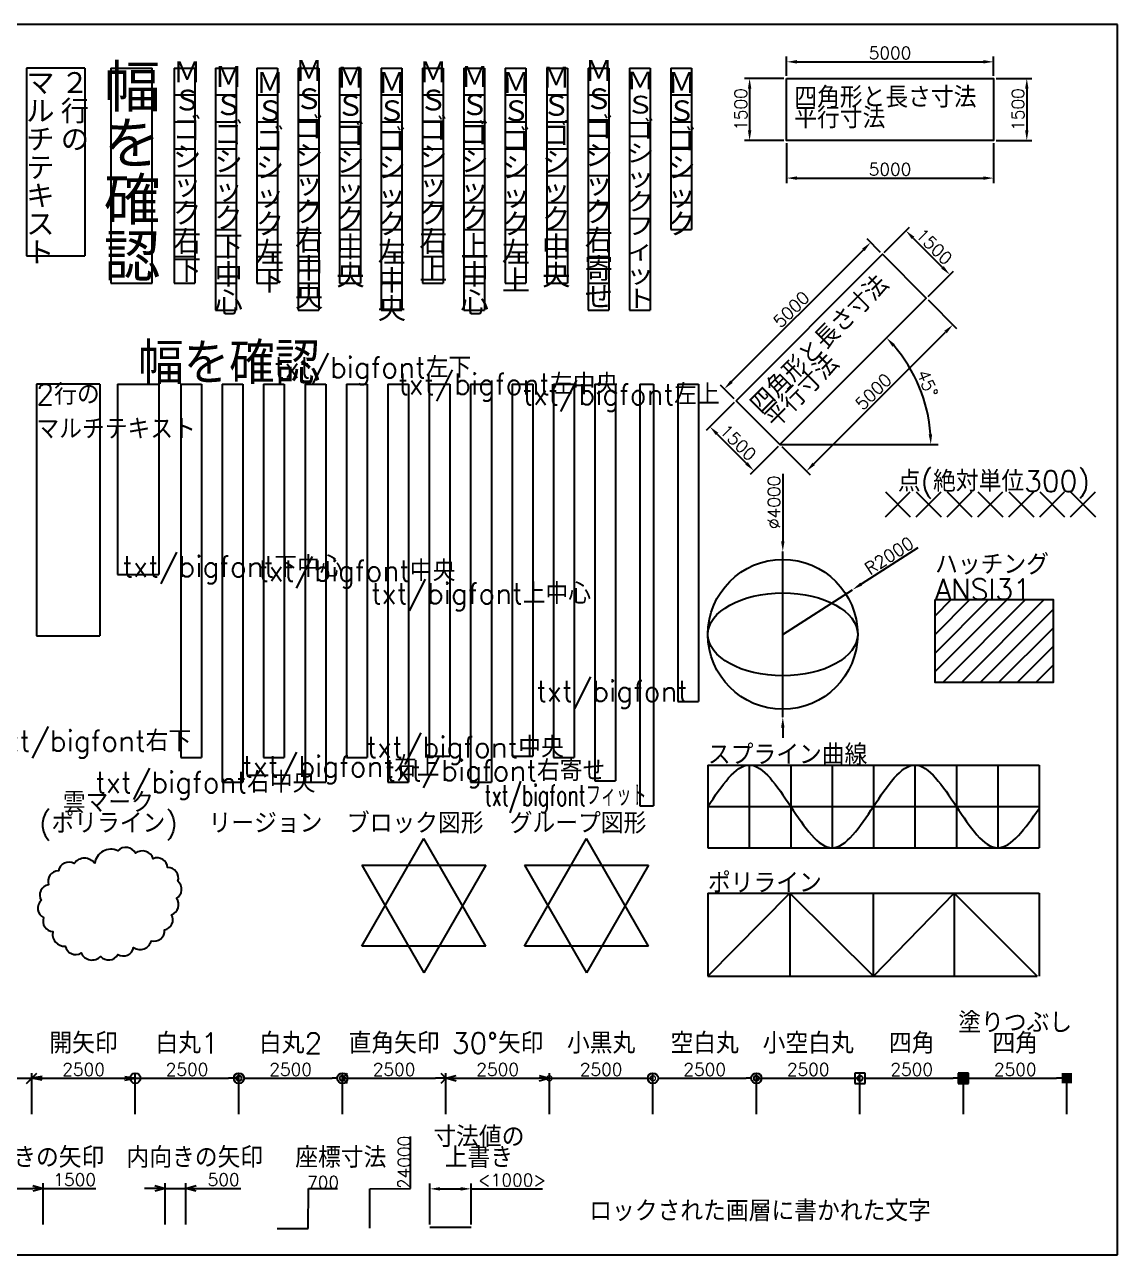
# Model space of a CAD drawing. Extents: x 0 to 42051, y -282 to 29762.
# Drawn here: x 15662 to 42051, y 0 to 29762 of the extents above; entities that cross this region are included whole.
import ezdxf
from ezdxf.enums import TextEntityAlignment as Align

# ---------------------------------------------------------------- set-up
doc = ezdxf.new("R2010")
doc.units = 0
doc.header["$LTSCALE"] = 100
doc.header["$PDMODE"] = 3
doc.header["$PDSIZE"] = 300
doc.layers.get('0').update_dxf_attribs({"linetype": 'CONTINUOUS'})
doc.layers.get('DEFPOINTS').update_dxf_attribs({"linetype": 'CONTINUOUS'})
doc.layers.add('1', color=7, linetype='CONTINUOUS')
doc.layers.add('ロックされた画層', color=7, linetype='CONTINUOUS')
doc.styles.add('KANJI', font='TXT.shx', dxfattribs={"height": 500, "bigfont": 'BIGFONT.shx'})
doc.styles.add('KANJI3', font='TXT.shx', dxfattribs={"height": 500, "bigfont": 'BIGFONT.shx'})
doc.styles.add('KANJI4', font='@MS Gothic.ttf', dxfattribs={"height": 500})
doc.styles.get("Standard").update_dxf_attribs({"font": 'txt.shx', "height": 300})
doc.dimstyles.new('ISO-25', dxfattribs={"dimtxt": 2.5, "dimasz": 2.5, "dimexe": 1.25, "dimexo": 0.625, "dimtad": 1, "dimtxsty": 'STANDARD', "dimcen": 2.5, "dimazin": 3, "dimtfac": 1, "dimtmove": 0, "dimatfit": 3})

# ---------------------------------------------------------------- blocks, each defined once
blk = doc.blocks.new('*U1')
at = {"layer": '1', "color": 7, "linetype": 'CONTINUOUS'}
for p, q in [((0, 29700), (0, 0)), ((42000, 29700), (0, 29700)), ((42000, 0), (42000, 29700)), ((0, 0), (42000, 0))]:
    blk.add_line(p, q, dxfattribs=at)
blk = doc.blocks.new('*D2')
at = {"color": 0}
for p, q in [((36333, 24263), (36006, 24591)), ((32735, 21144), (35917, 24326)), ((32798, 20727), (32470, 21055))]:
    blk.add_line(p, q, dxfattribs=at)
for points in [[(35888, 24355), (35947, 24296), (36094, 24502)], [(32706, 21173), (32765, 21114), (32558, 20967)]]:
    blk.add_solid(points, dxfattribs=at)
at = {"layer": 'DEFPOINTS', "color": 0}
for p in [(36094, 24502), (36378, 24219), (32842, 20683)]:
    blk.add_point(p, dxfattribs=at)
at = {"color": 0, "insert": (34176, 22885), "char_height": 300, "attachment_point": 5, "rotation": 45}
blk.add_mtext('5000', dxfattribs=at)
blk = doc.blocks.new('*D3')
at = {"color": 0}
for p, q in [((32798, 20639), (32123, 19964)), ((32388, 19876), (33096, 19169)), ((33858, 19578), (33184, 18904))]:
    blk.add_line(p, q, dxfattribs=at)
for points in [[(32418, 19906), (32359, 19847), (32212, 20053)], [(33125, 19198), (33066, 19140), (33272, 18992)]]:
    blk.add_solid(points, dxfattribs=at)
at = {"layer": 'DEFPOINTS', "color": 0}
for p in [(32842, 20683), (33903, 19623), (33272, 18992)]:
    blk.add_point(p, dxfattribs=at)
at = {"color": 0, "insert": (32892, 19673), "char_height": 300, "attachment_point": 5, "rotation": 315}
blk.add_mtext('1500', dxfattribs=at)
blk = doc.blocks.new('*D4')
at = {"color": 0}
for p, q in [((34062, 28526), (34062, 28989)), ((39062, 28526), (39062, 28989)), ((34312, 28864), (38812, 28864))]:
    blk.add_line(p, q, dxfattribs=at)
for points in [[(34312, 28906), (34312, 28823), (34062, 28864)], [(38812, 28906), (38812, 28823), (39062, 28864)]]:
    blk.add_solid(points, dxfattribs=at)
at = {"layer": 'DEFPOINTS', "color": 0}
for p in [(39062, 28864), (34062, 28463), (39062, 28463)]:
    blk.add_point(p, dxfattribs=at)
at = {"color": 0, "insert": (36562, 29077), "char_height": 300, "attachment_point": 5}
blk.add_mtext('5000', dxfattribs=at)
blk = doc.blocks.new('*D5')
at = {"color": 0}
for p, q in [((33999, 28463), (33045, 28463)), ((33170, 28213), (33170, 27213)), ((33999, 26963), (33045, 26963))]:
    blk.add_line(p, q, dxfattribs=at)
for points in [[(33129, 28213), (33212, 28213), (33170, 28463)], [(33129, 27213), (33212, 27213), (33170, 26963)]]:
    blk.add_solid(points, dxfattribs=at)
at = {"layer": 'DEFPOINTS', "color": 0}
for p in [(34062, 28463), (33170, 26963), (34062, 26963)]:
    blk.add_point(p, dxfattribs=at)
at = {"color": 0, "insert": (32958, 27713), "char_height": 300, "attachment_point": 5, "rotation": 90}
blk.add_mtext('1500', dxfattribs=at)
blk = doc.blocks.new('*D6')
at = {"color": 0}
blk.add_arc((33903, 19623), 3643, 3.9325, 41.0675, dxfattribs=at)
for points in [[(36619, 21987), (36680, 22044), (36479, 22199)], [(37579, 19874), (37496, 19871), (37546, 19623)]]:
    blk.add_solid(points, dxfattribs=at)
at = {"layer": 'DEFPOINTS', "color": 0}
for p in [(37438, 23158), (37422, 20565), (33903, 19623), (33903, 19623), (37727, 19623)]:
    blk.add_point(p, dxfattribs=at)
at = {"color": 0, "insert": (37465, 21098), "char_height": 300, "attachment_point": 5, "rotation": 292.5}
blk.add_mtext('45°', dxfattribs=at)
blk = doc.blocks.new('*D7')
at = {"color": 0}
for p, q in [((33972, 18916), (33972, 17291)), ((33972, 13041), (33972, 17041)), ((33972, 12791), (33972, 12541))]:
    blk.add_line(p, q, dxfattribs=at)
for points in [[(33930, 17291), (34013, 17291), (33972, 17041)], [(33930, 12791), (34013, 12791), (33972, 13041)]]:
    blk.add_solid(points, dxfattribs=at)
at = {"layer": 'DEFPOINTS', "color": 0}
for p in [(33972, 17041), (33972, 13041)]:
    blk.add_point(p, dxfattribs=at)
at = {"color": 0, "insert": (33759, 18229), "char_height": 300, "attachment_point": 5, "rotation": 90}
blk.add_mtext('∅4000', dxfattribs=at)
blk = doc.blocks.new('*D8')
at = {"color": 0}
for p, q in [((37235, 17131), (35867, 16255)), ((33972, 15041), (35656, 16120))]:
    blk.add_line(p, q, dxfattribs=at)
blk.add_solid([(35844, 16290), (35889, 16220), (35656, 16120)], dxfattribs=at)
at = {"layer": 'DEFPOINTS', "color": 0}
for p in [(35656, 16120), (33972, 15041)]:
    blk.add_point(p, dxfattribs=at)
at = {"color": 0, "insert": (36541, 16939), "char_height": 300, "attachment_point": 5, "rotation": 32.6318}
blk.add_mtext('R2000', dxfattribs=at)
blk = doc.blocks.new('*X60')
at = {"color": 0}
for p, q in [((37650, 14141), (39388, 15879)), ((37650, 14590), (38939, 15879)), ((37650, 15039), (38490, 15879)), ((37650, 15488), (38041, 15879)), ((37837, 13879), (39837, 15879)), ((38286, 13879), (40286, 15879)), ((38735, 13879), (40498, 15643)), ((39184, 13879), (40498, 15194)), ((39633, 13879), (40498, 14745)), ((40082, 13879), (40498, 14296))]:
    blk.add_line(p, q, dxfattribs=at)
blk = doc.blocks.new('NONAME')
for p, q in [((19339, 5012), (21839, 9343)), ((24339, 5012), (21839, 9343)), ((19339, 8260), (24339, 8260)), ((19339, 8260), (21839, 3930)), ((24339, 8260), (21839, 3930)), ((24339, 5012), (19339, 5012))]:
    blk.add_line(p, q)
blk = doc.blocks.new('_OBLIQUE')
at = {"color": 0, "linetype": 'BYBLOCK'}
blk.add_line((-0.5, -0.5), (0.5, 0.5), dxfattribs=at)
blk = doc.blocks.new('*D19')
at = {"color": 0}
for p, q in [((13335, 3454), (13335, 4448)), ((13335, 4323), (15835, 4323)), ((15835, 3454), (15835, 4448))]:
    blk.add_line(p, q, dxfattribs=at)
at = {"layer": 'DEFPOINTS', "color": 0}
for p in [(15835, 4323), (13335, 3392), (15835, 3392)]:
    blk.add_point(p, dxfattribs=at)
at = {"color": 0, "xscale": 250, "yscale": 250, "zscale": 250, "rotation": 180}
blk.add_blockref('_OBLIQUE', (13335, 4323), dxfattribs=at)
at = {"color": 0, "xscale": 250, "yscale": 250, "zscale": 250}
blk.add_blockref('_OBLIQUE', (15835, 4323), dxfattribs=at)
at = {"color": 0, "insert": (14585, 4536), "char_height": 300, "attachment_point": 5}
blk.add_mtext('2500', dxfattribs=at)
blk = doc.blocks.new('_OPEN')
at = {"color": 0, "linetype": 'BYBLOCK'}
for p, q in [((-1, 0.17), (0, 0)), ((-1, -0.17), (0, 0)), ((0, 0), (-1, 0))]:
    blk.add_line(p, q, dxfattribs=at)
blk = doc.blocks.new('*D21')
at = {"color": 0}
for p, q in [((15835, 3454), (15835, 4448)), ((16085, 4323), (18085, 4323)), ((18335, 3454), (18335, 4448))]:
    blk.add_line(p, q, dxfattribs=at)
at = {"layer": 'DEFPOINTS', "color": 0}
for p in [(18335, 4323), (15835, 3392), (18335, 3392)]:
    blk.add_point(p, dxfattribs=at)
at = {"color": 0, "xscale": 250, "yscale": 250, "zscale": 250, "rotation": 180}
blk.add_blockref('_OPEN', (15835, 4323), dxfattribs=at)
at = {"color": 0, "xscale": 250, "yscale": 250, "zscale": 250}
blk.add_blockref('_OPEN', (18335, 4323), dxfattribs=at)
at = {"color": 0, "insert": (17085, 4536), "char_height": 300, "attachment_point": 5}
blk.add_mtext('2500', dxfattribs=at)
blk = doc.blocks.new('_ORIGIN')
at = {"color": 0, "linetype": 'BYBLOCK'}
blk.add_line((0, 0), (-1, 0), dxfattribs=at)
blk.add_circle((0, 0), 0.5, dxfattribs=at)
blk = doc.blocks.new('*D23')
at = {"color": 0}
for p, q in [((18335, 3454), (18335, 4448)), ((18585, 4323), (20585, 4323)), ((20835, 3454), (20835, 4448))]:
    blk.add_line(p, q, dxfattribs=at)
at = {"layer": 'DEFPOINTS', "color": 0}
for p in [(20835, 4323), (18335, 3392), (20835, 3392)]:
    blk.add_point(p, dxfattribs=at)
at = {"color": 0, "xscale": 250, "yscale": 250, "zscale": 250, "rotation": 180}
blk.add_blockref('_ORIGIN', (18335, 4323), dxfattribs=at)
at = {"color": 0, "xscale": 250, "yscale": 250, "zscale": 250}
blk.add_blockref('_ORIGIN', (20835, 4323), dxfattribs=at)
at = {"color": 0, "insert": (19585, 4536), "char_height": 300, "attachment_point": 5}
blk.add_mtext('2500', dxfattribs=at)
blk = doc.blocks.new('_ORIGIN2')
at = {"color": 0, "linetype": 'BYBLOCK'}
blk.add_line((-0.5, 0), (-1, 0), dxfattribs=at)
for radius in [0.5, 0.25]:
    blk.add_circle((0, 0), radius, dxfattribs=at)
blk = doc.blocks.new('*D25')
at = {"color": 0}
for p, q in [((20835, 3454), (20835, 4448)), ((21085, 4323), (23085, 4323)), ((23335, 3454), (23335, 4448))]:
    blk.add_line(p, q, dxfattribs=at)
at = {"layer": 'DEFPOINTS', "color": 0}
for p in [(23335, 4323), (20835, 3392), (23335, 3392)]:
    blk.add_point(p, dxfattribs=at)
at = {"color": 0, "xscale": 250, "yscale": 250, "zscale": 250, "rotation": 180}
blk.add_blockref('_ORIGIN2', (20835, 4323), dxfattribs=at)
at = {"color": 0, "xscale": 250, "yscale": 250, "zscale": 250}
blk.add_blockref('_ORIGIN2', (23335, 4323), dxfattribs=at)
at = {"color": 0, "insert": (22085, 4536), "char_height": 300, "attachment_point": 5}
blk.add_mtext('2500', dxfattribs=at)
blk = doc.blocks.new('_OPEN90')
at = {"color": 0, "linetype": 'BYBLOCK'}
for p, q in [((0, 0), (-1, 0)), ((-0.5, 0.5), (0, 0)), ((0, 0), (-0.5, -0.5))]:
    blk.add_line(p, q, dxfattribs=at)
blk = doc.blocks.new('*D27')
at = {"color": 0}
for p, q in [((23335, 3454), (23335, 4448)), ((23585, 4323), (25585, 4323)), ((25835, 3454), (25835, 4448))]:
    blk.add_line(p, q, dxfattribs=at)
at = {"layer": 'DEFPOINTS', "color": 0}
for p in [(25835, 4323), (23335, 3392), (25835, 3392)]:
    blk.add_point(p, dxfattribs=at)
at = {"color": 0, "xscale": 250, "yscale": 250, "zscale": 250, "rotation": 180}
blk.add_blockref('_OPEN90', (23335, 4323), dxfattribs=at)
at = {"color": 0, "xscale": 250, "yscale": 250, "zscale": 250}
blk.add_blockref('_OPEN90', (25835, 4323), dxfattribs=at)
at = {"color": 0, "insert": (24585, 4536), "char_height": 300, "attachment_point": 5}
blk.add_mtext('2500', dxfattribs=at)
blk = doc.blocks.new('_OPEN30')
at = {"color": 0, "linetype": 'BYBLOCK'}
for p, q in [((-1, 0.27), (0, 0)), ((0, 0), (-1, -0.27)), ((0, 0), (-1, 0))]:
    blk.add_line(p, q, dxfattribs=at)
blk = doc.blocks.new('*D29')
at = {"color": 0}
for p, q in [((25835, 3454), (25835, 4448)), ((26085, 4323), (28085, 4323)), ((28335, 3454), (28335, 4448))]:
    blk.add_line(p, q, dxfattribs=at)
at = {"layer": 'DEFPOINTS', "color": 0}
for p in [(28335, 4323), (25835, 3392), (28335, 3392)]:
    blk.add_point(p, dxfattribs=at)
at = {"color": 0, "xscale": 250, "yscale": 250, "zscale": 250, "rotation": 180}
blk.add_blockref('_OPEN30', (25835, 4323), dxfattribs=at)
at = {"color": 0, "xscale": 250, "yscale": 250, "zscale": 250}
blk.add_blockref('_OPEN30', (28335, 4323), dxfattribs=at)
at = {"color": 0, "insert": (27085, 4536), "char_height": 300, "attachment_point": 5}
blk.add_mtext('2500', dxfattribs=at)
blk = doc.blocks.new('_DOTSMALL')
at = {"color": 0, "linetype": 'BYBLOCK', "const_width": 0.5}
blk.add_lwpolyline([(-0.0625, 0, 1), (0.0625, 0, 1)], format="xyb", close=True, dxfattribs=at)
blk = doc.blocks.new('*D31')
at = {"color": 0}
for p, q in [((28335, 3454), (28335, 4448)), ((28335, 4323), (30835, 4323)), ((30835, 3454), (30835, 4448))]:
    blk.add_line(p, q, dxfattribs=at)
at = {"layer": 'DEFPOINTS', "color": 0}
for p in [(30835, 4323), (28335, 3392), (30835, 3392)]:
    blk.add_point(p, dxfattribs=at)
at = {"color": 0, "xscale": 250, "yscale": 250, "zscale": 250, "rotation": 180}
blk.add_blockref('_DOTSMALL', (28335, 4323), dxfattribs=at)
at = {"color": 0, "xscale": 250, "yscale": 250, "zscale": 250}
blk.add_blockref('_DOTSMALL', (30835, 4323), dxfattribs=at)
at = {"color": 0, "insert": (29585, 4536), "char_height": 300, "attachment_point": 5}
blk.add_mtext('2500', dxfattribs=at)
blk = doc.blocks.new('_DOTBLANK')
at = {"color": 0, "linetype": 'BYBLOCK'}
blk.add_line((-0.5, 0), (-1, 0), dxfattribs=at)
blk.add_circle((0, 0), 0.5, dxfattribs=at)
blk = doc.blocks.new('*D33')
at = {"color": 0}
for p, q in [((30835, 3454), (30835, 4448)), ((31085, 4323), (33085, 4323)), ((33335, 3454), (33335, 4448))]:
    blk.add_line(p, q, dxfattribs=at)
at = {"layer": 'DEFPOINTS', "color": 0}
for p in [(33335, 4323), (30835, 3392), (33335, 3392)]:
    blk.add_point(p, dxfattribs=at)
at = {"color": 0, "xscale": 250, "yscale": 250, "zscale": 250, "rotation": 180}
blk.add_blockref('_DOTBLANK', (30835, 4323), dxfattribs=at)
at = {"color": 0, "xscale": 250, "yscale": 250, "zscale": 250}
blk.add_blockref('_DOTBLANK', (33335, 4323), dxfattribs=at)
at = {"color": 0, "insert": (32085, 4536), "char_height": 300, "attachment_point": 5}
blk.add_mtext('2500', dxfattribs=at)
blk = doc.blocks.new('_SMALL')
at = {"color": 0, "linetype": 'BYBLOCK'}
blk.add_circle((0, 0), 0.25, dxfattribs=at)
blk = doc.blocks.new('*D35')
at = {"color": 0}
for p, q in [((33335, 3454), (33335, 4448)), ((33335, 4323), (35835, 4323)), ((35835, 3454), (35835, 4448))]:
    blk.add_line(p, q, dxfattribs=at)
at = {"layer": 'DEFPOINTS', "color": 0}
for p in [(35835, 4323), (33335, 3392), (35835, 3392)]:
    blk.add_point(p, dxfattribs=at)
at = {"color": 0, "xscale": 250, "yscale": 250, "zscale": 250, "rotation": 180}
blk.add_blockref('_SMALL', (33335, 4323), dxfattribs=at)
at = {"color": 0, "xscale": 250, "yscale": 250, "zscale": 250}
blk.add_blockref('_SMALL', (35835, 4323), dxfattribs=at)
at = {"color": 0, "insert": (34585, 4536), "char_height": 300, "attachment_point": 5}
blk.add_mtext('2500', dxfattribs=at)
blk = doc.blocks.new('_BOXBLANK')
at = {"color": 0, "linetype": 'BYBLOCK'}
for p, q in [((-0.5, 0), (-1, 0)), ((0.5, 0.5), (-0.5, 0.5)), ((-0.5, 0.5), (-0.5, -0.5)), ((0.5, -0.5), (0.5, 0.5)), ((-0.5, -0.5), (0.5, -0.5))]:
    blk.add_line(p, q, dxfattribs=at)
blk = doc.blocks.new('*D37')
at = {"color": 0}
for p, q in [((35835, 3454), (35835, 4448)), ((36085, 4323), (38085, 4323)), ((38335, 3454), (38335, 4448))]:
    blk.add_line(p, q, dxfattribs=at)
at = {"layer": 'DEFPOINTS', "color": 0}
for p in [(38335, 4323), (35835, 3392), (38335, 3392)]:
    blk.add_point(p, dxfattribs=at)
at = {"color": 0, "xscale": 250, "yscale": 250, "zscale": 250, "rotation": 180}
blk.add_blockref('_BOXBLANK', (35835, 4323), dxfattribs=at)
at = {"color": 0, "xscale": 250, "yscale": 250, "zscale": 250}
blk.add_blockref('_BOXBLANK', (38335, 4323), dxfattribs=at)
at = {"color": 0, "insert": (37085, 4536), "char_height": 300, "attachment_point": 5}
blk.add_mtext('2500', dxfattribs=at)
blk = doc.blocks.new('_BOXFILLED')
at = {"color": 0, "linetype": 'BYBLOCK'}
blk.add_line((-0.5, 0), (-1, 0), dxfattribs=at)
blk.add_solid([(-0.5, 0.5), (0.5, 0.5), (-0.5, -0.5), (0.5, -0.5)], dxfattribs=at)
blk = doc.blocks.new('*D39')
at = {"color": 0}
for p, q in [((38335, 3454), (38335, 4448)), ((38585, 4323), (40585, 4323)), ((40835, 3454), (40835, 4448))]:
    blk.add_line(p, q, dxfattribs=at)
at = {"layer": 'DEFPOINTS', "color": 0}
for p in [(40835, 4323), (38335, 3392), (40835, 3392)]:
    blk.add_point(p, dxfattribs=at)
at = {"color": 0, "xscale": 250, "yscale": 250, "zscale": 250, "rotation": 180}
blk.add_blockref('_BOXFILLED', (38335, 4323), dxfattribs=at)
at = {"color": 0, "xscale": 250, "yscale": 250, "zscale": 250}
blk.add_blockref('_BOXFILLED', (40835, 4323), dxfattribs=at)
at = {"color": 0, "insert": (39585, 4536), "char_height": 300, "attachment_point": 5}
blk.add_mtext('2500', dxfattribs=at)
blk = doc.blocks.new('*D49')
at = {"color": 0}
for p, q in [((14609, 795), (14609, 1789)), ((16109, 795), (16109, 1789)), ((14859, 1664), (15859, 1664)), ((16109, 1664), (17384, 1664))]:
    blk.add_line(p, q, dxfattribs=at)
at = {"layer": 'DEFPOINTS', "color": 0}
for p in [(16109, 1664), (14609, 732), (16109, 732)]:
    blk.add_point(p, dxfattribs=at)
at = {"color": 0, "xscale": 250, "yscale": 250, "zscale": 250, "rotation": 180}
blk.add_blockref('_OPEN30', (14609, 1664), dxfattribs=at)
at = {"color": 0, "xscale": 250, "yscale": 250, "zscale": 250}
blk.add_blockref('_OPEN30', (16109, 1664), dxfattribs=at)
at = {"color": 0, "insert": (16871, 1876), "char_height": 300, "attachment_point": 5}
blk.add_mtext('1500', dxfattribs=at)
blk = doc.blocks.new('*D50')
at = {"color": 0}
for p, q in [((19055, 795), (19055, 1789)), ((19555, 795), (19555, 1789)), ((18805, 1664), (18555, 1664)), ((19055, 1664), (19555, 1664)), ((19805, 1664), (20880, 1664))]:
    blk.add_line(p, q, dxfattribs=at)
at = {"layer": 'DEFPOINTS', "color": 0}
for p in [(19555, 1664), (19055, 732), (19555, 732)]:
    blk.add_point(p, dxfattribs=at)
at = {"color": 0, "xscale": 250, "yscale": 250, "zscale": 250}
blk.add_blockref('_OPEN30', (19055, 1664), dxfattribs=at)
at = {"color": 0, "xscale": 250, "yscale": 250, "zscale": 250, "rotation": 180}
blk.add_blockref('_OPEN30', (19555, 1664), dxfattribs=at)
at = {"color": 0, "insert": (20467, 1876), "char_height": 300, "attachment_point": 5}
blk.add_mtext('500', dxfattribs=at)
blk = doc.blocks.new('*D53')
at = {"color": 0}
for p, q in [((37482, 23114), (38168, 22429)), ((34720, 19158), (37902, 22340)), ((33947, 19578), (34632, 18893))]:
    blk.add_line(p, q, dxfattribs=at)
for points in [[(37873, 22370), (37932, 22311), (38079, 22517)], [(34691, 19188), (34750, 19129), (34544, 18981)]]:
    blk.add_solid(points, dxfattribs=at)
at = {"layer": 'DEFPOINTS', "color": 0}
for p in [(37438, 23158), (38079, 22517), (33903, 19623)]:
    blk.add_point(p, dxfattribs=at)
at = {"color": 0, "insert": (36161, 20899), "char_height": 300, "attachment_point": 5, "rotation": 45}
blk.add_mtext('5000', dxfattribs=at)
blk = doc.blocks.new('*D54')
at = {"color": 0}
for p, q in [((36422, 24263), (37033, 24875)), ((37122, 24609), (37829, 23902)), ((37482, 23202), (38094, 23814))]:
    blk.add_line(p, q, dxfattribs=at)
for points in [[(37151, 24639), (37092, 24580), (36945, 24786)], [(37858, 23932), (37799, 23873), (38006, 23726)]]:
    blk.add_solid(points, dxfattribs=at)
at = {"layer": 'DEFPOINTS', "color": 0}
for p in [(36378, 24219), (38006, 23726), (37438, 23158)]:
    blk.add_point(p, dxfattribs=at)
at = {"color": 0, "insert": (37626, 24406), "char_height": 300, "attachment_point": 5, "rotation": 315}
blk.add_mtext('1500', dxfattribs=at)
blk = doc.blocks.new('*D55')
at = {"color": 0}
for p, q in [((34062, 26901), (34062, 25932)), ((39062, 26901), (39062, 25932)), ((34312, 26057), (38812, 26057))]:
    blk.add_line(p, q, dxfattribs=at)
for points in [[(34312, 26098), (34312, 26015), (34062, 26057)], [(38812, 26098), (38812, 26015), (39062, 26057)]]:
    blk.add_solid(points, dxfattribs=at)
at = {"layer": 'DEFPOINTS', "color": 0}
for p in [(34062, 26963), (39062, 26963), (39062, 26057)]:
    blk.add_point(p, dxfattribs=at)
at = {"color": 0, "insert": (36562, 26269), "char_height": 300, "attachment_point": 5}
blk.add_mtext('5000', dxfattribs=at)
blk = doc.blocks.new('*D56')
at = {"color": 0}
for p, q in [((39124, 28463), (39989, 28463)), ((39864, 28213), (39864, 27213)), ((39124, 26963), (39989, 26963))]:
    blk.add_line(p, q, dxfattribs=at)
for points in [[(39823, 28213), (39906, 28213), (39864, 28463)], [(39823, 27213), (39906, 27213), (39864, 26963)]]:
    blk.add_solid(points, dxfattribs=at)
at = {"layer": 'DEFPOINTS', "color": 0}
for p in [(39062, 28463), (39062, 26963), (39864, 26963)]:
    blk.add_point(p, dxfattribs=at)
at = {"color": 0, "insert": (39652, 27713), "char_height": 300, "attachment_point": 5, "rotation": 90}
blk.add_mtext('1500', dxfattribs=at)
blk = doc.blocks.new('*D57')
at = {"layer": '1', "color": 0}
for p, q in [((24978, 1662), (24978, 2917)), ((24000, 1657), (24978, 1662)), ((24000, 704), (24000, 1657))]:
    blk.add_line(p, q, dxfattribs=at)
at = {"layer": 'DEFPOINTS', "color": 0}
for p in [(24978, 1667), (24000, 703), (0, 0)]:
    blk.add_point(p, dxfattribs=at)
at = {"layer": '1', "color": 0, "insert": (24828, 2292), "char_height": 300, "attachment_point": 5, "rotation": 90}
blk.add_mtext('24000', dxfattribs=at)
blk = doc.blocks.new('*D58')
at = {"layer": '1', "color": 0}
for p, q in [((25446, 795), (25446, 1779)), ((25696, 1654), (26196, 1654)), ((26446, 795), (26446, 1779)), ((26446, 1654), (28171, 1654))]:
    blk.add_line(p, q, dxfattribs=at)
for points in [[(25696, 1695), (25696, 1612), (25446, 1654)], [(26196, 1695), (26196, 1612), (26446, 1654)]]:
    blk.add_solid(points, dxfattribs=at)
at = {"layer": 'DEFPOINTS', "color": 0}
for p in [(26446, 1654), (25446, 732), (26446, 732)]:
    blk.add_point(p, dxfattribs=at)
at = {"layer": '1', "color": 0, "insert": (27434, 1866), "char_height": 300, "attachment_point": 5}
blk.add_mtext('<1000>', dxfattribs=at)
blk = doc.blocks.new('*D59')
at = {"layer": '1', "color": 0}
for p, q in [((22510, 700), (22515, 1660)), ((22515, 1660), (23220, 1660)), ((21763, 700), (22510, 700))]:
    blk.add_line(p, q, dxfattribs=at)
at = {"layer": 'DEFPOINTS', "color": 0}
for p in [(22520, 1660), (21762, 700), (0, 0)]:
    blk.add_point(p, dxfattribs=at)
at = {"layer": '1', "color": 0, "insert": (22870, 1811), "char_height": 300, "attachment_point": 5}
blk.add_mtext('700', dxfattribs=at)

msp = doc.modelspace()

# ---------------------------------------------------------------- linework, layer by layer
for p, q in [((17739.864, 23517.206), (17739.864, 23517.206)), ((17739.864, 23517.206), (17739.864, 23517.206)), ((17739.864, 23517.206), (18739.864, 23517.206)), ((15946.539, 21085.439), (15946.539, 15002.246)), ((19433.309, 21085.439), (19933.309, 21085.439)), ((20433.309, 21085.439), (20933.309, 21085.439)), ((20433.309, 21085.439), (20933.309, 21085.439)), ((21433.309, 21085.439), (21933.309, 21085.439)), ((22433.309, 21085.439), (22933.309, 21085.439)), ((22433.309, 21085.439), (22933.309, 21085.439)), ((22433.309, 21085.439), (22933.309, 21085.439)), ((23433.309, 21085.439), (23933.309, 21085.439)), ((24433.309, 21085.439), (24933.309, 21085.439)), ((24433.309, 21085.439), (24933.309, 21085.439)), ((24433.309, 21085.439), (24933.309, 21085.439)), ((25433.309, 21085.439), (25933.309, 21085.439)), ((26433.309, 21085.439), (26933.309, 21085.439)), ((26433.309, 21085.439), (26933.309, 21085.439)), ((27433.309, 21085.439), (27933.309, 21085.439)), ((28433.309, 21085.439), (28933.309, 21085.439)), ((29433.309, 21085.439), (29933.309, 21085.439)), ((30516.609, 21085.439), (30850.009, 21085.439)), ((31433.309, 21085.439), (31933.309, 21085.439)), ((33902.643, 19622.519), (37726.652, 19622.519)), ((17903.324, 16485.439), (18903.324, 16485.439)), ((31433.309, 13418.772), (31933.309, 13418.772)), ((19433.309, 12068.772), (19933.309, 12068.772)), ((21433.309, 12068.772), (21933.309, 12068.772)), ((23433.309, 12068.772), (23933.309, 12068.772)), ((25433.309, 12102.105), (25933.309, 12102.105)), ((27433.309, 12102.105), (27933.309, 12102.105)), ((28433.309, 12068.772), (28933.309, 12068.772)), ((32162.959, 11886.191), (32162.959, 9886.191)), ((32162.959, 11886.191), (40162.959, 11886.191)), ((33162.959, 11886.191), (33162.959, 9886.191)), ((34162.959, 11886.191), (34162.959, 9886.191)), ((35162.959, 11886.191), (35162.959, 9886.191)), ((36162.959, 11886.191), (36162.959, 9886.191)), ((37162.959, 11886.191), (37162.959, 9886.191)), ((38162.959, 11886.191), (38162.959, 9886.191)), ((39162.959, 11886.191), (39162.959, 9886.191)), ((40162.959, 11886.191), (40162.959, 9886.191)), ((20433.309, 11468.772), (20933.309, 11468.772)), ((22433.309, 11468.772), (22933.309, 11468.772)), ((24433.309, 11468.772), (24933.309, 11468.772)), ((26433.309, 11468.772), (26933.309, 11468.772)), ((29433.309, 11502.105), (29933.309, 11502.105)), ((30516.609, 10902.105), (30850.009, 10902.105)), ((32162.959, 10886.191), (40162.959, 10886.191)), ((27731.972, 7516.922), (29231.972, 10114.998)), ((30731.972, 7516.922), (29231.972, 10114.998)), ((32162.959, 9886.191), (40162.959, 9886.191)), ((27731.972, 9465.479), (29231.972, 6867.403)), ((27731.972, 9465.479), (30731.972, 9465.479)), ((30731.972, 9465.479), (29231.972, 6867.403)), ((32162.959, 8789.516), (40162.959, 8789.516)), ((32162.959, 8789.516), (32162.959, 6789.516)), ((34144.217, 8789.516), (34144.217, 6789.516)), ((36162.959, 6789.516), (36162.959, 8789.516)), ((38110.784, 8789.516), (38110.784, 6789.516)), ((40162.959, 8789.516), (40162.959, 6789.516)), ((30731.972, 7516.922), (27731.972, 7516.922)), ((32162.959, 6789.516), (40118.791, 6789.516))]:
    msp.add_line(p, q)
msp.add_lwpolyline([(37649.985, 15879.055), (40498.454, 15879.055), (40498.454, 13879.055), (37649.985, 13879.055)], close=True)
msp.add_lwpolyline([(32162.959, 6789.516), (34144.217, 8789.516), (36162.959, 6789.516), (38110.784, 8789.516), (40118.791, 6789.516)])
msp.add_circle((33971.72, 15041.488), 1808.76)
msp.add_ellipse((33971.72, 15041.488), major_axis=(1808.76, 0), ratio=0.552864846)
msp.add_open_spline([(32162.959, 10886.191), (32496.292, 11386.191), (33162.957, 12386.191), (34162.969, 10886.191), (35162.925, 9386.193), (36163.089, 10886.185), (37162.474, 12386.215), (38164.769, 10886.101), (39148.184, 9398.66), (39827.483, 10361.514), (40162.959, 10837.027)], degree=3, knots=[0, 0, 0, 0, 1414.213562373, 2828.427124746, 4242.640687119, 5656.854249492, 7071.067811865, 8485.281374239, 9899.494936612, 11279.382352004, 11279.382352004, 11279.382352004, 11279.382352004])
for p in [(36750.933, 18178.722), (37495.843, 18178.722), (38240.754, 18178.722), (38985.665, 18178.722), (39730.576, 18178.722), (40475.487, 18178.722), (41220.398, 18178.722)]:
    msp.add_point(p)
at = {"layer": '1'}
for p, q in [((15709.475, 28715.176), (15709.475, 24182.27)), ((17116.412, 28715.176), (15709.475, 28715.176)), ((17116.412, 28715.176), (17116.412, 24182.27)), ((17739.864, 28715.176), (17739.864, 23517.206)), ((17739.864, 28715.176), (18739.864, 28715.176)), ((18739.864, 23517.206), (18739.864, 28715.176)), ((19269.848, 28715.176), (19269.848, 23517.21)), ((19269.848, 28715.176), (19769.848, 28715.176)), ((19769.848, 28715.176), (19769.848, 23517.21)), ((20269.848, 28715.176), (20269.848, 22867.466)), ((20269.848, 28715.176), (20769.848, 28715.176)), ((20769.848, 28715.176), (20769.848, 22867.466)), ((21269.848, 28715.176), (21269.848, 23517.21)), ((21269.848, 28715.176), (21769.848, 28715.176)), ((21769.848, 28715.176), (21769.848, 23517.21)), ((22269.848, 28715.176), (22269.848, 22867.466)), ((22269.848, 28715.176), (22769.848, 28715.176)), ((22769.848, 28715.176), (22769.848, 22867.466)), ((23269.848, 28715.176), (23269.848, 23517.21)), ((23269.848, 28715.176), (23769.848, 28715.176)), ((23769.848, 28715.176), (23769.848, 23517.21)), ((24269.848, 28715.176), (24269.848, 22867.466)), ((24269.848, 28715.176), (24769.848, 28715.176)), ((24769.848, 28715.176), (24769.848, 22867.466)), ((25269.848, 28715.176), (25269.848, 23517.21)), ((25269.848, 28715.176), (25769.848, 28715.176)), ((25769.848, 28715.176), (25769.848, 23517.21)), ((26269.848, 28715.176), (26269.848, 22867.466)), ((26269.848, 28715.176), (26769.848, 28715.176)), ((26769.848, 28715.176), (26769.848, 22867.466)), ((27269.848, 28715.176), (27269.848, 23517.21)), ((27269.848, 28715.176), (27769.848, 28715.176)), ((27769.848, 28715.176), (27769.848, 23517.21)), ((28269.848, 28715.176), (28269.848, 23517.21)), ((28269.848, 28715.176), (28769.848, 28715.176)), ((28769.848, 28715.176), (28769.848, 23517.21)), ((29269.848, 28715.176), (29269.848, 22867.466)), ((29269.848, 28715.176), (29769.848, 28715.176)), ((29769.848, 28715.176), (29769.848, 22867.466)), ((30269.848, 28715.176), (30269.848, 22867.466)), ((30269.848, 28715.176), (30769.848, 28715.176)), ((30769.848, 28715.176), (30769.848, 22867.466)), ((31269.848, 28715.176), (31269.848, 24816.698)), ((31269.848, 28715.176), (31769.848, 28715.176)), ((31769.848, 28715.176), (31769.848, 24816.698)), ((19269.848, 28065.429), (19769.848, 28065.429)), ((20269.848, 28065.429), (20769.848, 28065.429)), ((21269.848, 28065.429), (21769.848, 28065.429)), ((22269.848, 28065.429), (22769.848, 28065.429)), ((23269.848, 28065.429), (23769.848, 28065.429)), ((24269.848, 28065.429), (24769.848, 28065.429)), ((25269.848, 28065.429), (25769.848, 28065.429)), ((26269.848, 28065.429), (26769.848, 28065.429)), ((27269.848, 28065.429), (27769.848, 28065.429)), ((28269.848, 28065.429), (28769.848, 28065.429)), ((29269.848, 28065.429), (29769.848, 28065.429)), ((31269.848, 28065.429), (31769.848, 28065.429)), ((19269.848, 27415.682), (19769.848, 27415.682)), ((20269.848, 27415.682), (20769.848, 27415.682)), ((21269.848, 27415.682), (21769.848, 27415.682)), ((22269.848, 27415.682), (22769.848, 27415.682)), ((23269.848, 27415.682), (23769.848, 27415.682)), ((24269.848, 27415.682), (24769.848, 27415.682)), ((25269.848, 27415.682), (25769.848, 27415.682)), ((26269.848, 27415.682), (26769.848, 27415.682)), ((27269.848, 27415.682), (27769.848, 27415.682)), ((28269.848, 27415.682), (28769.848, 27415.682)), ((29269.848, 27415.682), (29769.848, 27415.682)), ((31269.848, 27415.682), (31769.848, 27415.682)), ((19269.848, 26765.936), (19769.848, 26765.936)), ((20269.848, 26765.936), (20769.848, 26765.936)), ((21269.848, 26765.936), (21769.848, 26765.936)), ((22269.848, 26765.936), (22769.848, 26765.936)), ((23269.848, 26765.936), (23769.848, 26765.936)), ((24269.848, 26765.936), (24769.848, 26765.936)), ((25269.848, 26765.936), (25769.848, 26765.936)), ((26269.848, 26765.936), (26769.848, 26765.936)), ((27269.848, 26765.936), (27769.848, 26765.936)), ((28269.848, 26765.936), (28769.848, 26765.936)), ((29269.848, 26765.936), (29769.848, 26765.936)), ((31269.848, 26765.936), (31769.848, 26765.936)), ((19269.848, 26116.189), (19769.848, 26116.189)), ((20269.848, 26116.189), (20769.848, 26116.189)), ((21269.848, 26116.189), (21769.848, 26116.189)), ((22269.848, 26116.189), (22769.848, 26116.189)), ((23269.848, 26116.189), (23769.848, 26116.189)), ((24269.848, 26116.189), (24769.848, 26116.189)), ((25269.848, 26116.189), (25769.848, 26116.189)), ((26269.848, 26116.189), (26769.848, 26116.189)), ((27269.848, 26116.189), (27769.848, 26116.189)), ((28269.848, 26116.189), (28769.848, 26116.189)), ((29269.848, 26116.189), (29769.848, 26116.189)), ((31269.848, 26116.189), (31769.848, 26116.189)), ((19269.848, 25466.443), (19769.848, 25466.443)), ((20269.848, 25466.443), (20769.848, 25466.443)), ((21269.848, 25466.443), (21769.848, 25466.443)), ((22269.848, 25466.443), (22769.848, 25466.443)), ((23269.848, 25466.443), (23769.848, 25466.443)), ((24269.848, 25466.443), (24769.848, 25466.443)), ((25269.848, 25466.443), (25769.848, 25466.443)), ((26269.848, 25466.443), (26769.848, 25466.443)), ((27269.848, 25466.443), (27769.848, 25466.443)), ((28269.848, 25466.443), (28769.848, 25466.443)), ((29269.848, 25466.443), (29769.848, 25466.443)), ((31269.848, 25466.443), (31769.848, 25466.443)), ((19269.848, 24816.698), (19269.848, 24816.698)), ((19269.848, 24816.698), (19769.848, 24816.698)), ((20269.848, 24816.698), (20769.848, 24816.698)), ((20269.848, 24816.698), (20269.848, 24816.698)), ((21269.848, 24816.698), (21769.848, 24816.698)), ((21269.848, 24816.698), (21269.848, 24816.698)), ((22269.848, 24816.698), (22769.848, 24816.698)), ((22269.848, 24816.698), (22269.848, 24816.698)), ((23269.848, 24816.698), (23769.848, 24816.698)), ((23269.848, 24816.698), (23269.848, 24816.698)), ((24269.848, 24816.698), (24769.848, 24816.698)), ((24269.848, 24816.698), (24269.848, 24816.698)), ((25269.848, 24816.698), (25769.848, 24816.698)), ((25269.848, 24816.698), (25269.848, 24816.698)), ((26269.848, 24816.698), (26269.848, 24816.698)), ((26269.848, 24816.698), (26769.848, 24816.698)), ((27269.848, 24816.698), (27769.848, 24816.698)), ((27269.848, 24816.698), (27269.848, 24816.698)), ((28269.848, 24816.698), (28769.848, 24816.698)), ((28269.848, 24816.698), (28269.848, 24816.698)), ((29269.848, 24816.698), (29769.848, 24816.698)), ((29269.848, 24816.698), (29269.848, 24816.698)), ((31269.848, 24816.698), (31769.848, 24816.698)), ((31269.848, 24816.698), (31269.848, 24816.698)), ((15709.475, 24182.27), (17116.412, 24182.27)), ((19269.848, 24166.954), (19269.848, 24166.954)), ((19269.848, 24166.954), (19769.848, 24166.954)), ((20269.848, 24166.954), (20769.848, 24166.954)), ((20269.848, 24166.954), (20269.848, 24166.954)), ((21269.848, 24166.954), (21769.848, 24166.954)), ((21269.848, 24166.954), (21269.848, 24166.954)), ((22269.848, 24166.954), (22769.848, 24166.954)), ((22269.848, 24166.954), (22269.848, 24166.954)), ((23269.848, 24166.954), (23769.848, 24166.954)), ((23269.848, 24166.954), (23269.848, 24166.954)), ((24269.848, 24166.954), (24769.848, 24166.954)), ((24269.848, 24166.954), (24269.848, 24166.954)), ((25269.848, 24166.954), (25769.848, 24166.954)), ((25269.848, 24166.954), (25269.848, 24166.954)), ((26269.848, 24166.954), (26269.848, 24166.954)), ((26269.848, 24166.954), (26769.848, 24166.954)), ((27269.848, 24166.954), (27769.848, 24166.954)), ((27269.848, 24166.954), (27269.848, 24166.954)), ((28269.848, 24166.954), (28769.848, 24166.954)), ((28269.848, 24166.954), (28269.848, 24166.954)), ((29269.848, 24166.954), (29769.848, 24166.954)), ((29269.848, 24166.954), (29269.848, 24166.954)), ((19269.848, 23517.21), (19269.848, 23517.21)), ((19269.848, 23517.21), (19769.848, 23517.21)), ((20269.848, 23517.21), (20769.848, 23517.21)), ((20269.848, 23517.21), (20269.848, 23517.21)), ((21269.848, 23517.21), (21769.848, 23517.21)), ((21269.848, 23517.21), (21269.848, 23517.21)), ((22269.848, 23517.21), (22769.848, 23517.21)), ((22269.848, 23517.21), (22269.848, 23517.21)), ((23269.848, 23517.21), (23769.848, 23517.21)), ((23269.848, 23517.21), (23269.848, 23517.21)), ((24269.848, 23517.21), (24769.848, 23517.21)), ((24269.848, 23517.21), (24269.848, 23517.21)), ((25269.848, 23517.21), (25769.848, 23517.21)), ((25269.848, 23517.21), (25269.848, 23517.21)), ((26269.848, 23517.21), (26269.848, 23517.21)), ((26269.848, 23517.21), (26769.848, 23517.21)), ((27269.848, 23517.21), (27769.848, 23517.21)), ((27269.848, 23517.21), (27269.848, 23517.21)), ((28269.848, 23517.21), (28769.848, 23517.21)), ((28269.848, 23517.21), (28269.848, 23517.21)), ((29269.848, 23517.21), (29769.848, 23517.21)), ((29269.848, 23517.21), (29269.848, 23517.21)), ((20269.848, 22867.466), (20769.848, 22867.466)), ((20269.848, 22867.466), (20269.848, 22867.466)), ((22269.848, 22867.466), (22769.848, 22867.466)), ((22269.848, 22867.466), (22269.848, 22867.466)), ((24269.848, 22867.466), (24769.848, 22867.466)), ((24269.848, 22867.466), (24269.848, 22867.466)), ((26269.848, 22867.466), (26269.848, 22867.466)), ((26269.848, 22867.466), (26769.848, 22867.466)), ((29269.848, 22867.466), (29769.848, 22867.466)), ((29269.848, 22867.466), (29269.848, 22867.466)), ((30269.848, 22867.466), (30769.848, 22867.466)), ((30269.848, 22867.466), (30269.848, 22867.466)), ((17479.873, 21085.439), (15946.539, 21085.439)), ((17479.873, 21085.439), (17479.873, 15002.246)), ((17903.324, 21085.439), (17903.324, 16485.439)), ((17903.324, 21085.439), (18903.324, 21085.439)), ((18903.324, 21085.439), (18903.324, 16485.439)), ((19433.309, 21085.439), (19433.309, 12068.772)), ((19933.309, 21085.439), (19933.309, 12068.772)), ((20433.309, 21085.439), (20433.309, 11468.772)), ((20933.309, 21085.439), (20933.309, 11468.772)), ((21433.309, 21085.439), (21433.309, 12068.772)), ((21933.309, 21085.439), (21933.309, 12068.772)), ((22433.309, 21085.439), (22433.309, 11468.772)), ((22933.309, 21085.439), (22933.309, 11468.772)), ((23433.309, 21085.439), (23433.309, 12068.772)), ((23933.309, 21085.439), (23933.309, 12068.772)), ((24433.309, 21085.439), (24433.309, 11468.772)), ((24933.309, 21085.439), (24933.309, 11468.772)), ((25433.309, 21085.439), (25433.309, 12102.105)), ((25933.309, 21085.439), (25933.309, 12102.105)), ((26433.309, 21085.439), (26433.309, 11468.772)), ((26933.309, 21085.439), (26933.309, 11468.772)), ((27433.309, 21085.439), (27433.309, 12102.105)), ((27933.309, 21085.439), (27933.309, 12102.105)), ((28433.309, 21085.439), (28433.309, 12068.772)), ((28933.309, 21085.439), (28933.309, 12068.772)), ((29433.309, 21085.439), (29433.309, 11502.105)), ((29933.309, 21085.439), (29933.309, 11502.105)), ((30516.609, 21085.439), (30516.609, 10902.105)), ((30850.009, 21085.439), (30850.009, 10902.105)), ((31433.309, 21085.439), (31433.309, 13418.772)), ((31933.309, 21085.439), (31933.309, 13418.772)), ((15946.539, 15002.246), (17479.873, 15002.246)), ((25446.295, 732.418), (26446.295, 732.418))]:
    msp.add_line(p, q, dxfattribs=at)
at = {"layer": '1', "color": 0}
for points in [[(34061.618, 28463.154), (39061.618, 28463.154), (39061.618, 26963.154), (34061.618, 26963.154)], [(32841.983, 20683.179), (36377.517, 24218.713), (37438.177, 23158.053), (33902.643, 19622.519)]]:
    msp.add_lwpolyline(points, close=True, dxfattribs=at)
at = {"layer": '1'}
msp.add_lwpolyline([(17355.649, 9506.927, 0.52056705), (16857.009, 9506.927, 0.52056705), (16477.093, 9328.999, 0.52056705), (16239.646, 8996.866, 0.52056705), (16061.56, 8617.285, 0.52056705), (16120.922, 8202.119, 0.52056705), (16346.497, 7869.985, 0.52056705), (16643.306, 7514.128, 0.52056705), (17023.222, 7348.062, 0.52056705), (17498.117, 7265.029, 0.52056705), (17913.651, 7312.476, 0.52056705), (18293.567, 7478.543, 0.52056705), (18720.972, 7644.609, 0.52056705), (19041.527, 7905.571, 0.52056705), (19207.74, 8273.29, 0.52056705), (19326.464, 8664.733, 0.52056705), (19362.081, 9079.899, 0.52056705), (19112.761, 9412.032, 0.52056705), (18768.462, 9625.546, 0.52056705), (18341.056, 9756.027, 0.52056705), (17913.651, 9815.337, 0.52056705)], format="xyb", close=True, dxfattribs=at)

# ---------------------------------------------------------------- block references
at = {"linetype": 'CONTINUOUS'}
msp.add_blockref('*X60', (0, 0), dxfattribs=at)
at = {"xscale": 0.6, "yscale": 0.6, "zscale": 0.6}
msp.add_blockref('NONAME', (12199.759, 4508.979), dxfattribs=at)
at = {"layer": '1', "color": 7, "linetype": 'CONTINUOUS'}
msp.add_blockref('*U1', (51.46, 61.755), dxfattribs=at)

# ---------------------------------------------------------------- texts
at = {"style": 'KANJI'}
for s, p in [('点(絶対単位300)', (36750.933, 18486.489)), ('ハッチング', (37649.985, 16479.055)), ('ANSI31', (37649.985, 15879.055)), ('スプライン曲線', (32162.959, 11886.191)), ('リージョン', (20103.525, 10232.278)), ('ブロック図形', (23443.865, 10232.278)), ('グループ図形', (27375.985, 10232.278)), ('ポリライン', (32162.959, 8789.516))]:
    msp.add_text(s, height=500, dxfattribs=at).set_placement(p)
for s, p in [('塗りつぶし', (39584.832, 5419.628)), ('開矢印', (17084.832, 4919.628)), ('白丸1', (19584.832, 4919.628)), ('白丸2', (22084.832, 4919.628)), ('直角矢印', (24584.832, 4919.628)), ('30°矢印', (27084.832, 4919.628)), ('小黒丸', (29584.832, 4919.628)), ('空白丸', (32084.832, 4919.628)), ('小空白丸', (34584.832, 4919.628)), ('四角', (37084.832, 4919.628)), ('四角', (39584.832, 4919.628)), ('寸法値の', (26632.999, 2661.685)), ('外向きの矢印', (15936.089, 2161.685)), ('内向きの矢印', (19771.729, 2161.685)), ('座標寸法', (23297.634, 2161.685)), ('上書き', (26632.999, 2161.685))]:
    msp.add_text(s, height=500, dxfattribs=at).set_placement(p, align=Align.CENTER)
at = {"layer": '1', "style": 'KANJI4'}
for s, height, p in [('幅を確認', 1000, (17739.864, 23517.206)), ('ＭＳゴシック右寄せ', 500, (29269.848, 22867.46))]:
    msp.add_text(s, height=height, rotation=270, dxfattribs=at).set_placement(p, align=Align.RIGHT)
msp.add_text('ＭＳゴシック右下', height=500, rotation=270, dxfattribs=at).set_placement((19178.478, 23517.206), align=Align.BOTTOM_RIGHT)
msp.add_text('ＭＳゴシック右中央', height=500, rotation=270, dxfattribs=at).set_placement((22519.848, 22867.46), align=Align.MIDDLE_RIGHT)
msp.add_text('ＭＳゴシック右上', height=500, rotation=270, dxfattribs=at).set_placement((25769.848, 23517.206), align=Align.TOP_RIGHT)
msp.add_text('ＭＳゴシック下中心', height=500, rotation=270, dxfattribs=at).set_placement((20178.478, 25791.318), align=Align.BOTTOM_CENTER)
msp.add_text('ＭＳゴシック左下', height=500, rotation=270, dxfattribs=at).set_placement((21178.478, 28715.176), align=Align.BOTTOM_LEFT)
msp.add_text('ＭＳゴシック中央', height=500, rotation=270, dxfattribs=at).set_placement((23519.848, 26116.191), align=Align.MIDDLE_CENTER)
msp.add_text('ＭＳゴシック左中央', height=500, rotation=270, dxfattribs=at).set_placement((24519.848, 28715.176), align=Align.MIDDLE_LEFT)
msp.add_text('ＭＳゴシック上中心', height=500, rotation=270, dxfattribs=at).set_placement((26769.848, 25791.318), align=Align.TOP_CENTER)
msp.add_text('ＭＳゴシック左上', height=500, rotation=270, dxfattribs=at).set_placement((27769.848, 28715.176), align=Align.TOP_LEFT)
msp.add_text('ＭＳゴシック中央', height=500, rotation=270, dxfattribs=at).set_placement((28504.62, 26116.191), align=Align.MIDDLE)
at = {"layer": '1', "style": 'KANJI4', "width": 0.9}
msp.add_text('ＭＳゴシックフィット', height=500, rotation=270, dxfattribs=at).set_placement((30269.848, 28715.176), (30269.848, 22867.46), align=Align.FIT)
at = {"layer": '1', "style": 'KANJI4'}
msp.add_text('ＭＳゴシック', height=500, rotation=270, dxfattribs=at).set_placement((31269.848, 28715.176))
at = {"layer": '1', "color": 0, "style": 'KANJI'}
for s, p in [('四角形と長さ寸法', (34249.519, 27759.316)), ('四角形と長さ寸法', (34249.519, 27759.316)), ('平行寸法', (34249.519, 27259.316)), ('平行寸法', (34249.519, 27259.316))]:
    msp.add_text(s, height=500, dxfattribs=at).set_placement(p)
for s, p in [('四角形と長さ寸法', (33472.538, 20318.357)), ('四角形と長さ寸法', (33472.538, 20318.357)), ('平行寸法', (33826.092, 19964.803)), ('平行寸法', (33826.092, 19964.803))]:
    msp.add_text(s, height=500, rotation=45, dxfattribs=at).set_placement(p)
at = {"layer": '1', "style": 'KANJI3'}
msp.add_text('幅を確認', height=1000, dxfattribs=at).set_placement((18403.324, 21085.439))
msp.add_text('txt/bigfont左下', height=500, dxfattribs=at).set_placement((21683.309, 21085.439), align=Align.BOTTOM_LEFT)
msp.add_text('txt/bigfont左中央', height=500, dxfattribs=at).set_placement((24683.309, 21085.439), align=Align.MIDDLE_LEFT)
msp.add_text('txt/bigfont左上', height=500, dxfattribs=at).set_placement((27683.309, 21085.439), align=Align.TOP_LEFT)
msp.add_text('txt/bigfont下中心', height=500, dxfattribs=at).set_placement((20683.309, 16277.105), align=Align.BOTTOM_CENTER)
msp.add_text('txt/bigfont中央', height=500, dxfattribs=at).set_placement((23683.309, 16577.105), align=Align.MIDDLE_CENTER)
msp.add_text('txt/bigfont上中心', height=500, dxfattribs=at).set_placement((26683.309, 16277.105), align=Align.TOP_CENTER)
for s, p in [('txt/bigfont', (31683.309, 13418.772)), ('txt/bigfont中央', (28683.309, 12068.772)), ('txt/bigfont右寄せ', (29683.309, 11502.105))]:
    msp.add_text(s, height=500, dxfattribs=at).set_placement(p, align=Align.RIGHT)
msp.add_text('txt/bigfont右下', height=500, dxfattribs=at).set_placement((19683.309, 12068.772), align=Align.BOTTOM_RIGHT)
msp.add_text('txt/bigfont右上', height=500, dxfattribs=at).set_placement((25683.309, 12102.105), align=Align.TOP_RIGHT)
msp.add_text('txt/bigfont右中央', height=500, dxfattribs=at).set_placement((22683.309, 11468.772), align=Align.MIDDLE_RIGHT)
at = {"layer": '1', "style": 'KANJI3', "width": 0.667758}
msp.add_text('txt/bigfontフィット', height=500, dxfattribs=at).set_placement((30683.309, 10902.105), align=Align.RIGHT)
at = {"layer": '1', "style": 'KANJI'}
for s, p in [('雲マーク', (17684.061, 10732.278)), ('(ポリライン)', (17684.061, 10232.278))]:
    msp.add_text(s, height=500, dxfattribs=at).set_placement(p, align=Align.CENTER)
at = {"layer": '1', "insert": (17116.412, 28715.176), "char_height": 500, "width": 4532.9056, "attachment_point": 1, "rotation": 270, "style": 'KANJI4'}
msp.add_mtext('２行の\\Pマルチテキスト', dxfattribs=at)
at = {"layer": '1', "insert": (15946.539, 21085.439), "char_height": 500, "width": 6072.72876, "attachment_point": 1, "style": 'KANJI3'}
msp.add_mtext('2行の\\Pマルチテキスト', dxfattribs=at)
at = {"layer": 'ロックされた画層', "style": 'KANJI'}
msp.add_text('ロックされた画層に書かれた文字', height=500, dxfattribs=at).set_placement((29297.88, 869.538))

# ---------------------------------------------------------------- dimensions: what is measured, and where the dimension line sits
for base, p1, p2, override, picture, middle in [((39061.618, 28864.207), (34061.618, 28463.154), (39061.618, 28463.154), {"dimscale": 100}, '*D4', (36561.618, 29076.707)), ((15834.832, 4323.355), (13334.832, 3391.885), (15834.832, 3391.885), {"dimscale": 100, "dimblk1": 'OBLIQUE', "dimblk2": 'OBLIQUE', "dimsah": 1}, '*D19', (14584.832, 4535.855)), ((18334.832, 4323.355), (15834.832, 3391.885), (18334.832, 3391.885), {"dimscale": 100, "dimblk1": 'OPEN', "dimblk2": 'OPEN', "dimsah": 1}, '*D21', (17084.832, 4535.855)), ((20834.832, 4323.355), (18334.832, 3391.885), (20834.832, 3391.885), {"dimscale": 100, "dimblk1": 'ORIGIN', "dimblk2": 'ORIGIN', "dimsah": 1}, '*D23', (19584.832, 4535.855)), ((23334.832, 4323.355), (20834.832, 3391.885), (23334.832, 3391.885), {"dimscale": 100, "dimblk1": 'ORIGIN2', "dimblk2": 'ORIGIN2', "dimsah": 1}, '*D25', (22084.832, 4535.855)), ((25834.832, 4323.355), (23334.832, 3391.885), (25834.832, 3391.885), {"dimscale": 100, "dimblk1": 'OPEN90', "dimblk2": 'OPEN90', "dimsah": 1}, '*D27', (24584.832, 4535.855)), ((28334.832, 4323.355), (25834.832, 3391.885), (28334.832, 3391.885), {"dimscale": 100, "dimblk1": 'OPEN30', "dimblk2": 'OPEN30', "dimsah": 1}, '*D29', (27084.832, 4535.855)), ((30834.832, 4323.355), (28334.832, 3391.885), (30834.832, 3391.885), {"dimscale": 100, "dimblk1": 'DOTSMALL', "dimblk2": 'DOTSMALL', "dimsah": 1}, '*D31', (29584.832, 4535.855)), ((33334.832, 4323.355), (30834.832, 3391.885), (33334.832, 3391.885), {"dimscale": 100, "dimblk1": 'DOTBLANK', "dimblk2": 'DOTBLANK', "dimsah": 1}, '*D33', (32084.832, 4535.855)), ((35834.832, 4323.355), (33334.832, 3391.885), (35834.832, 3391.885), {"dimscale": 100, "dimblk1": 'SMALL', "dimblk2": 'SMALL', "dimsah": 1}, '*D35', (34584.832, 4535.855)), ((38334.832, 4323.355), (35834.832, 3391.885), (38334.832, 3391.885), {"dimscale": 100, "dimblk1": 'BOXBLANK', "dimblk2": 'BOXBLANK', "dimsah": 1}, '*D37', (37084.832, 4535.855)), ((40834.832, 4323.355), (38334.832, 3391.885), (40834.832, 3391.885), {"dimscale": 100, "dimblk1": 'BOXFILLED', "dimblk2": 'BOXFILLED', "dimsah": 1}, '*D39', (39584.832, 4535.855))]:
    dim = msp.add_linear_dim(base=base, p1=p1, p2=p2, dimstyle='ISO-25', override=override)
    dim.commit()
    dim.dimension.update_dxf_attribs({"geometry": picture, "text_midpoint": middle})
for base, p1, p2, angle, picture, middle in [((33170.204, 26963.154), (34061.618, 28463.154), (34061.618, 26963.154), 90, '*D5', (32957.704, 27713.154)), ((36093.929, 24502.3), (32841.983, 20683.179), (36377.517, 24218.713), 45, '*D2', (34175.902, 22884.793)), ((33272.318, 18992.194), (32841.983, 20683.179), (33902.643, 19622.519), 135, '*D3', (32892.248, 19672.785))]:
    dim = msp.add_linear_dim(base=base, p1=p1, p2=p2, angle=angle, dimstyle='ISO-25', override={"dimscale": 100})
    dim.commit()
    dim.dimension.update_dxf_attribs({"geometry": picture, "text_midpoint": middle})
for p1, p2, distance, picture, middle in [((39061.618, 28463.154), (39061.618, 26963.154), 802.554, '*D56', (39651.671, 27713.154)), ((34061.618, 26963.154), (39061.618, 26963.154), -906.59, '*D55', (36561.618, 26269.064)), ((36377.517, 24218.713), (37438.177, 23158.053), 802.554, '*D54', (37625.598, 24406.134)), ((33902.643, 19622.519), (37438.177, 23158.053), -906.59, '*D53', (36161.206, 20899.49))]:
    dim = msp.add_aligned_dim(p1=p1, p2=p2, distance=distance, dimstyle='ISO-25', override={"dimscale": 100})
    dim.commit()
    dim.dimension.update_dxf_attribs({"geometry": picture, "text_midpoint": middle})
dim = msp.add_angular_dim_2l(base=(37421.702, 20565.448), line1=((33902.643, 19622.519), (37726.652, 19622.519)), line2=((37438.177, 23158.053), (33902.643, 19622.519)), dimstyle='ISO-25', override={"dimscale": 100, "dimdec": 0, "dimazin": 2})
dim.commit()
dim.dimension.update_dxf_attribs({"geometry": '*D6', "text_midpoint": (37464.844, 21098.031)})
dim = msp.add_diameter_dim_2p(p1=(33971.72, 13041.488), p2=(33971.72, 17041.488), dimstyle='ISO-25', override={"dimscale": 100})
dim.commit()
dim.dimension.update_dxf_attribs({"geometry": '*D7', "text_midpoint": (33759.22, 18228.988)})
dim = msp.add_radius_dim(center=(33971.72, 15041.488), mpoint=(35656.026, 16119.965), dimstyle='ISO-25', override={"dimscale": 100})
dim.commit()
dim.dimension.update_dxf_attribs({"geometry": '*D8', "text_midpoint": (36541.494, 16939.268)})
for base, p1, p2, override, picture, middle in [((16108.826, 1663.887), (14608.826, 732.418), (16108.826, 732.418), {"dimscale": 100, "dimblk1": 'OPEN30', "dimblk2": 'OPEN30', "dimsah": 1}, '*D49', (16871.326, 1663.887)), ((19554.681, 1663.887), (19054.681, 732.418), (19554.681, 732.418), {"dimscale": 100, "dimblk1": 'OPEN30', "dimblk2": 'OPEN30', "dimsah": 1, "dimtmove": 0}, '*D50', (20467.181, 1663.887))]:
    dim = msp.add_linear_dim(base=base, p1=p1, p2=p2, dimstyle='ISO-25', override=override)
    dim.commit()
    dim.dimension.update_dxf_attribs({"geometry": picture, "text_midpoint": middle, "dimtype": 160})
at = {"layer": '1'}
for feature_location, offset, dtype, picture, middle in [((24000, 703.364), (978.463, 963.411), 1, '*D57', (24827.838, 2292.4)), ((21761.908, 700), (757.795, 960.401), 0, '*D59', (22870.327, 1811.026))]:
    dim = msp.add_ordinate_dim(feature_location=feature_location, offset=offset, dtype=dtype, origin=(0, 0), dimstyle='ISO-25', dxfattribs=at)
    dim.commit()
    dim.dimension.update_dxf_attribs({"geometry": picture, "text_midpoint": middle})
dim = msp.add_linear_dim(base=(26446.295, 1653.666), p1=(25446.295, 732.418), p2=(26446.295, 732.418), text='<<>>', dimstyle='ISO-25', override={"dimscale": 100}, dxfattribs=at)
dim.commit()
dim.dimension.update_dxf_attribs({"geometry": '*D58', "text_midpoint": (27433.795, 1653.666), "dimtype": 160})

doc.saveas('drawing.dxf')
